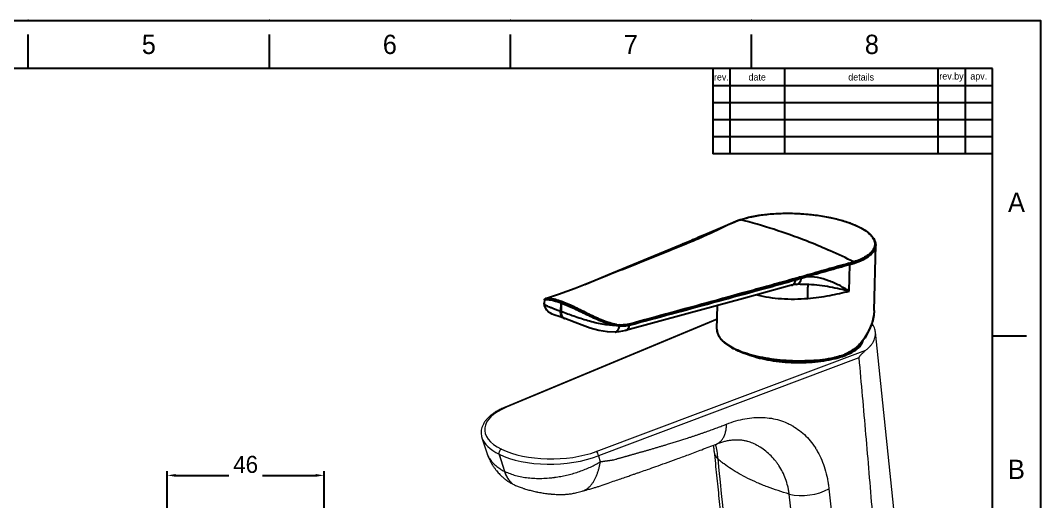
# Model space of a CAD drawing. Extents: x 8168 to 8762, y -18775 to -18355.
# Drawn here: x 8462.3 to 8761.6, y -18496 to -18354.9 of the extents above; entities that cross this region are included whole.
import ezdxf

# ---------------------------------------------------------------- set-up
doc = ezdxf.new("R2010")
doc.units = 0
doc.header["$MEASUREMENT"] = 0
doc.linetypes.add('HIDDEN2', pattern=[4.7625, 3.175, -1.5875])
doc.layers.get('0').update_dxf_attribs({"linetype": 'CONTINUOUS'})
doc.layers.get('DEFPOINTS').update_dxf_attribs({"linetype": 'CONTINUOUS'})
for name, color, linetype in [('1', 4, 'HIDDEN2'), ('DIM', 2, 'CONTINUOUS'), ('FORM', 7, 'CONTINUOUS'), ('TEXT', 2, 'CONTINUOUS')]:
    doc.layers.add(name, color=color, linetype=linetype)
doc.styles.get("Standard").update_dxf_attribs({"font": ''})
doc.styles.get('Standard').set_extended_font_data('Gulim')
doc.dimstyles.new('ISO-25', dxfattribs={"dimtxt": 2.5, "dimasz": 2.5, "dimexe": 1.25, "dimexo": 0.625, "dimtad": 1, "dimdec": 1, "dimdsep": 46, "dimtxsty": 'Standard', "dimcen": 2.5, "dimadec": 0, "dimazin": 0, "dimtfac": 1, "dimtdec": 1, "dimtmove": 0, "dimatfit": 3, "dimfxl": 1, "dimarcsym": 0})

# ---------------------------------------------------------------- blocks, each defined once
blk = doc.blocks.new('*D24')
at = {"layer": 'DEFPOINTS', "color": 0, "transparency": 16777216}
for p in [(8551.41, -18488.32), (8505.42, -18514.08), (8551.41, -18514.01)]:
    blk.add_point(p, dxfattribs=at)
at = {"layer": 'DIM', "color": 3, "linetype": 'ByBlock', "lineweight": -2, "transparency": 16777216}
for p, q in [((8505.42, -18513.45), (8505.42, -18487.07)), ((8551.41, -18513.39), (8551.41, -18487.07)), ((8507.92, -18488.32), (8548.91, -18488.32))]:
    blk.add_line(p, q, dxfattribs=at)
at = {"layer": 'DIM', "color": 3, "transparency": 16777216}
for points in [[(8507.92, -18487.9), (8507.92, -18488.73), (8505.42, -18488.32)], [(8548.91, -18487.9), (8548.91, -18488.73), (8551.41, -18488.32)]]:
    blk.add_solid(points, dxfattribs=at)
at = {"layer": 'DIM', "color": 3, "transparency": 16777216, "insert": (8528.41, -18485.13), "char_height": 5, "attachment_point": 5, "bg_fill": 3, "box_fill_scale": 1.25, "bg_fill_color": 256, "bg_fill_true_color": 13158600, "bg_fill_transparency": 0}
blk.add_mtext('46', dxfattribs=at)

msp = doc.modelspace()

# ---------------------------------------------------------------- linework, layer by layer
for p, q in [((8464.65, -18369.03), (8464.65, -18359.03)), ((8535.36, -18369.03), (8535.36, -18359.03)), ((8606.07, -18369.03), (8606.07, -18359.03)), ((8676.77, -18369.03), (8676.77, -18359.03)), ((8747.48, -18369.03), (8181.82, -18369.03)), ((8747.48, -18760.75), (8747.48, -18369.03)), ((8747.48, -18447.38), (8757.48, -18447.38))]:
    msp.add_line(p, q)
at = {"color": 7, "linetype": 'Continuous'}
for p, q in [((8661.72, -18418.3), (8669.78, -18414.87)), ((8669.09, -18415.13), (8672.24, -18413.81)), ((8669.78, -18414.87), (8672.25, -18413.84)), ((8672.24, -18413.81), (8672.59, -18413.67)), ((8672.24, -18413.81), (8672.34, -18413.8)), ((8672.24, -18413.81), (8672.24, -18413.81)), ((8672.25, -18413.84), (8672.34, -18413.8)), ((8673.48, -18413.35), (8673.48, -18413.35)), ((8703.16, -18413.47), (8705.85, -18414.34)), ((8660.19, -18418.93), (8661.38, -18418.42)), ((8661.38, -18418.42), (8661.64, -18418.31)), ((8661.64, -18418.31), (8661.72, -18418.3)), ((8661.64, -18418.33), (8661.72, -18418.3)), ((8659.26, -18419.33), (8659.64, -18419.17)), ((8659.26, -18419.33), (8659.34, -18419.32)), ((8659.26, -18419.35), (8659.34, -18419.32)), ((8659.26, -18419.34), (8659.26, -18419.33)), ((8659.64, -18419.17), (8660.19, -18418.93)), ((8660.65, -18418.74), (8660.73, -18418.72)), ((8660.65, -18418.76), (8660.73, -18418.72)), ((8712.82, -18439.94), (8713.28, -18420.85)), ((8710.35, -18424.13), (8710.34, -18424.13)), ((8705.43, -18434.26), (8705.62, -18426.46)), ((8625.06, -18433.4), (8628.52, -18432.06)), ((8627.93, -18432.3), (8628.35, -18432.12)), ((8628.35, -18432.12), (8628.52, -18432.06)), ((8628.52, -18432.06), (8628.52, -18432.06)), ((8689.95, -18432.3), (8689.95, -18432.3)), ((8691.08, -18432.21), (8691.08, -18432.21)), ((8616.38, -18436.48), (8616.37, -18436.48)), ((8616.05, -18436.84), (8616.03, -18437.81)), ((8616.05, -18436.84), (8616.05, -18436.84)), ((8620.87, -18437.7), (8620.81, -18440.23)), ((8621.04, -18440.32), (8621.1, -18437.79)), ((8666.67, -18445.47), (8666.84, -18438.49)), ((8621.84, -18442.27), (8621.84, -18442.27)), ((8636.82, -18446.29), (8636.82, -18446.29)), ((8711.28, -18445.81), (8710.03, -18448.03)), ((8703.18, -18453.39), (8701.06, -18453.96)), ((8701.06, -18453.96), (8701.06, -18453.96)), ((8705.24, -18452.49), (8703.18, -18453.39))]:
    msp.add_line(p, q, dxfattribs=at)
msp.add_lwpolyline([(8167.68, -18354.89), (8761.62, -18354.89), (8761.62, -18774.89), (8167.68, -18774.89)], close=True)
for points in [[(8673.48, -18413.35), (8675.97, -18412.64), (8678.99, -18412.05), (8682.29, -18411.65), (8685.78, -18411.46), (8689.41, -18411.47), (8693.02, -18411.68), (8696.59, -18412.09), (8699.99, -18412.69), (8703.16, -18413.47)], [(8661.64, -18418.31), (8665.47, -18416.67), (8669.09, -18415.13)], [(8672.59, -18413.67), (8673.09, -18413.48), (8673.48, -18413.35)], [(8705.85, -18414.34), (8708.1, -18415.29), (8710.12, -18416.42), (8711.66, -18417.63), (8712.7, -18418.88), (8713.22, -18420.19), (8713.28, -18420.87)], [(8627.93, -18432.3), (8635.83, -18429.06), (8648.19, -18423.95), (8659.26, -18419.33)], [(8616.38, -18436.48), (8620.18, -18435.16), (8625.06, -18433.4)], [(8688.59, -18432.57), (8674.45, -18436.41), (8657.87, -18440.94), (8639.86, -18445.85)], [(8689.95, -18432.3), (8689.51, -18432.37), (8688.96, -18432.48), (8688.59, -18432.57)], [(8691.08, -18432.21), (8690.49, -18432.24), (8689.95, -18432.3)], [(8616.05, -18436.84), (8616.05, -18436.8), (8616.13, -18436.63), (8616.24, -18436.54), (8616.35, -18436.49), (8616.37, -18436.48)], [(8621.84, -18442.27), (8620.93, -18441.94), (8620.07, -18441.65), (8619.38, -18441.42), (8618.82, -18441.23), (8618.32, -18441.03), (8617.82, -18440.79), (8617.28, -18440.43), (8616.75, -18439.91), (8616.33, -18439.23), (8616.08, -18438.45), (8616.03, -18437.81)], [(8622.02, -18442.34), (8622, -18442.33), (8621.84, -18442.27)], [(8636.82, -18446.29), (8634.6, -18446.22), (8632.02, -18445.8), (8629.49, -18445.12), (8627.14, -18444.31), (8625.09, -18443.53), (8623.33, -18442.84), (8622.02, -18442.34)], [(8712.82, -18439.93), (8712.71, -18441.22), (8712.21, -18443.48), (8711.28, -18445.81)], [(8639.86, -18445.85), (8639.01, -18446.05), (8637.87, -18446.22), (8636.82, -18446.29)], [(8710.03, -18448.02), (8708.7, -18449.76), (8707.07, -18451.29), (8705.24, -18452.49)]]:
    msp.add_lwpolyline(points, dxfattribs=at)
for centre, radius, start, end in [((8576.39, -18224.8), 211.78, 293.7742, 296.1656), ((8680.26, -18433.35), 21.09, 109.7187, 112.0607), ((8680.91, -18435.14), 23, 108.8343, 109.7285), ((8681.17, -18435.89), 23.79, 108.6252, 108.8381), ((8694.86, -18443.6), 31.23, 69.4088, 69.5545), ((8760.95, -18650.31), 252.34, 113.2375, 113.401), ((8715.42, -18544.37), 137.03, 113.1073, 113.2219), ((8569.56, -18207.76), 229.82, 292.9933, 293.3502), ((8567.85, -18205.48), 232.9, 293.1448, 293.5178), ((8569.9, -18210.2), 227.75, 293.5181, 293.7885), ((8628.46, -18584.21), 176.81, 66.165, 66.3621), ((8626.81, -18587.86), 180.82, 63.7392, 66.1541), ((8698.15, -18399.09), 27.99, 285.1236, 288.0302), ((8698.49, -18399.94), 27.46, 285.0394, 288.0425), ((8758.2, -18672.97), 251.9, 105.3862, 105.7978), ((8609.71, -18147.86), 294.2, 285.7892, 286.1428), ((8656.6, -18303.23), 131.54, 285.3274, 285.8703), ((8671.88, -18362.34), 70.9, 286.0745, 287.0922), ((8616.57, -18449.62), 12.67, 69.0671, 70.1576), ((8616.73, -18449.45), 12.88, 69.0669, 70.1577), ((8615.72, -18454.31), 14.97, 69.1789, 70.102), ((8622.44, -18441.23), 1.18, 240.116, 249.1519), ((8638.97, -18434.06), 10.44, 260.2827, 265.2066), ((8638.87, -18433.99), 10.23, 260.7499, 265.6863), ((8671.06, -18445.18), 4.46, 205.5091, 207.7655), ((8683.78, -18426.13), 27.85, 248.6843, 249.2665), ((8693.05, -18412.55), 42, 280.9685, 281.1282), ((8698.62, -18439.72), 14.26, 291.3074, 291.6562), ((8698.67, -18439.85), 14.11, 291.6549, 292.7426), ((8696.69, -18433.41), 21.11, 290.1956, 290.9846)]:
    msp.add_arc(centre, radius, start, end, dxfattribs=at)
for points, knots in [([(8673.57, -18413.35), (8674.66, -18412.98), (8677.04, -18412.36), (8680.86, -18411.76), (8685.04, -18411.44), (8689.42, -18411.43), (8693.84, -18411.72), (8698.12, -18412.3), (8702.1, -18413.14), (8704.61, -18413.91), (8705.77, -18414.34)], [0, 0, 0, 0, 0.105498, 0.224814, 0.354314, 0.48976, 0.626579, 0.760129, 0.885944, 1, 1, 1, 1]), ([(8699.35, -18422.23), (8697.24, -18421.3), (8688.83, -18417.82), (8680.15, -18415.01), (8673.57, -18413.35)], [0, 0, 0, 0, 0.254107, 1, 1, 1, 1]), ([(8705.85, -18414.37), (8706.69, -18414.68), (8708.24, -18415.34), (8710.26, -18416.5), (8711.58, -18417.59), (8712.33, -18418.5), (8712.71, -18419.16), (8712.95, -18419.83), (8713.03, -18420.49), (8712.96, -18421.16), (8712.63, -18422.05), (8711.79, -18423.14), (8710.88, -18423.8), (8710.35, -18424.13)], [0, 0, 0, 0, 0.185368, 0.344775, 0.477467, 0.534523, 0.586244, 0.633828, 0.678927, 0.723537, 0.769728, 0.873386, 1, 1, 1, 1]), ([(8628.52, -18432.06), (8633.65, -18429.96), (8641.34, -18426.79), (8650.3, -18423.09), (8655.43, -18420.97), (8657.99, -18419.89), (8659.26, -18419.35)], [0, 0, 0, 0, 0.499769, 0.749729, 0.874756, 1, 1, 1, 1]), ([(8628.52, -18432.06), (8631.1, -18431.03), (8636.26, -18428.96), (8644, -18425.86), (8650.45, -18423.28), (8655.59, -18421.23), (8658.13, -18420.17), (8659.39, -18419.63)], [0, 0, 0, 0, 0.250586, 0.501173, 0.751757, 0.876876, 1, 1, 1, 1]), ([(8707, -18426.05), (8707.9, -18425.76), (8709.52, -18425.13), (8711.3, -18424.06), (8712.32, -18423.1), (8712.85, -18422.38), (8713.18, -18421.64), (8713.27, -18421.12), (8713.28, -18420.87)], [0, 0, 0, 0, 0.332209, 0.603431, 0.717017, 0.819175, 0.912313, 1, 1, 1, 1]), ([(8710.34, -18424.13), (8709.83, -18424.45), (8708.68, -18425.03), (8707.47, -18425.49), (8706.81, -18425.7)], [0, 0, 0, 0, 0.466486, 1, 1, 1, 1]), ([(8705.45, -18426.11), (8704.38, -18426.4), (8702.23, -18427.01), (8697.94, -18428.22), (8694.72, -18429.15), (8692.57, -18429.76)], [0, 0, 0, 0, 0.249814, 0.499823, 1, 1, 1, 1]), ([(8692.72, -18430.11), (8694.87, -18429.49), (8698.09, -18428.58), (8702.39, -18427.36), (8704.54, -18426.75), (8705.62, -18426.46)], [0, 0, 0, 0, 0.500294, 0.75033, 1, 1, 1, 1]), ([(8705.45, -18426.11), (8705.48, -18426.12), (8705.58, -18426.21), (8705.63, -18426.36), (8705.62, -18426.46)], [0, 0, 0, 0, 0.215986, 1, 1, 1, 1]), ([(8707, -18426.05), (8707, -18426.02), (8706.99, -18425.88), (8706.9, -18425.74), (8706.81, -18425.7)], [0, 0, 0, 0, 0.262843, 1, 1, 1, 1]), ([(8689.95, -18432.3), (8690.13, -18432.28), (8690.51, -18432.14), (8690.98, -18431.73), (8691.32, -18431.15), (8691.46, -18430.7), (8691.51, -18430.47)], [0, 0, 0, 0, 0.214678, 0.453918, 0.719584, 1, 1, 1, 1]), ([(8691.37, -18430.09), (8691.39, -18430.11), (8691.49, -18430.21), (8691.52, -18430.36), (8691.51, -18430.46)], [0, 0, 0, 0, 0.230752, 1, 1, 1, 1]), ([(8692.57, -18429.76), (8692.59, -18429.78), (8692.68, -18429.87), (8692.72, -18430.01), (8692.72, -18430.11)], [0, 0, 0, 0, 0.222232, 1, 1, 1, 1]), ([(8705.43, -18434.26), (8704.48, -18433.66), (8702.54, -18432.53), (8699.46, -18431.14), (8696.17, -18430.21), (8693.87, -18430.05), (8692.72, -18430.11)], [0, 0, 0, 0, 0.248184, 0.495634, 0.744522, 1, 1, 1, 1]), ([(8689.63, -18430.58), (8687.6, -18431.16), (8683.54, -18432.29), (8675.43, -18434.52), (8665.29, -18437.31), (8653.13, -18440.64), (8645.02, -18442.85), (8640.96, -18443.95)], [0, 0, 0, 0, 0.125304, 0.250366, 0.500386, 0.750272, 1, 1, 1, 1]), ([(8641.02, -18444.24), (8645.08, -18443.15), (8653.21, -18440.97), (8665.39, -18437.67), (8675.54, -18434.89), (8683.67, -18432.68), (8687.73, -18431.54), (8689.77, -18430.96)], [0, 0, 0, 0, 0.249646, 0.499513, 0.749541, 0.874619, 1, 1, 1, 1]), ([(8688.59, -18432.57), (8688.74, -18432.53), (8689.04, -18432.39), (8689.39, -18432.01), (8689.64, -18431.52), (8689.73, -18431.16), (8689.77, -18430.96)], [0, 0, 0, 0, 0.220864, 0.460725, 0.722782, 1, 1, 1, 1]), ([(8689.63, -18430.58), (8689.65, -18430.6), (8689.74, -18430.71), (8689.78, -18430.86), (8689.77, -18430.96)], [0, 0, 0, 0, 0.227383, 1, 1, 1, 1]), ([(8691.09, -18432.21), (8691.29, -18432.2), (8692.13, -18432.19), (8692.97, -18432.21), (8693.6, -18432.24)], [0, 0, 0, 0, 0.248605, 1, 1, 1, 1]), ([(8693.3, -18436.42), (8693.29, -18435.96), (8693.28, -18435.09), (8693.32, -18433.88), (8693.4, -18433.03), (8693.51, -18432.51), (8693.57, -18432.32), (8693.6, -18432.24)], [0, 0, 0, 0, 0.329136, 0.624699, 0.856001, 0.939436, 1, 1, 1, 1]), ([(8693.6, -18432.24), (8694.67, -18432.3), (8696.75, -18432.49), (8699.78, -18432.98), (8702.67, -18433.56), (8704.53, -18434.03), (8705.43, -18434.26)], [0, 0, 0, 0, 0.265367, 0.521442, 0.767073, 1, 1, 1, 1]), ([(8621.1, -18437.34), (8620.5, -18437.12), (8619.44, -18436.78), (8618.04, -18436.47), (8617.13, -18436.38), (8616.62, -18436.42), (8616.44, -18436.45), (8616.37, -18436.48)], [0, 0, 0, 0, 0.393008, 0.688105, 0.887725, 0.954123, 1, 1, 1, 1]), ([(8678.35, -18435.37), (8680.72, -18435.94), (8684.42, -18436.51), (8689.43, -18436.66), (8692.01, -18436.53), (8693.3, -18436.42)], [0, 0, 0, 0, 0.485657, 0.74224, 1, 1, 1, 1]), ([(8693.3, -18436.42), (8695.47, -18436.24), (8699.55, -18435.68), (8703.57, -18434.77), (8705.43, -18434.26)], [0, 0, 0, 0, 0.530428, 1, 1, 1, 1]), ([(8620.81, -18440.23), (8620.45, -18440.1), (8619.76, -18439.85), (8618.79, -18439.48), (8617.96, -18439.16), (8617.28, -18438.87), (8616.74, -18438.61), (8616.35, -18438.36), (8616.09, -18438.1), (8616.03, -18437.9), (8616.03, -18437.81)], [0, 0, 0, 0, 0.21313, 0.400547, 0.563031, 0.698413, 0.806525, 0.890016, 0.951508, 1, 1, 1, 1]), ([(8616.05, -18436.84), (8616.05, -18436.83), (8616.08, -18436.8), (8616.17, -18436.76), (8616.4, -18436.72), (8616.77, -18436.71), (8617.29, -18436.75), (8617.97, -18436.86), (8619.2, -18437.13), (8620.18, -18437.45), (8620.87, -18437.7)], [0, 0, 0, 0, 0.006861, 0.019395, 0.064625, 0.13873, 0.244192, 0.381438, 0.553144, 1, 1, 1, 1]), ([(8620.87, -18437.7), (8620.87, -18437.66), (8620.9, -18437.52), (8621, -18437.37), (8621.1, -18437.34)], [0, 0, 0, 0, 0.260583, 1, 1, 1, 1]), ([(8621.1, -18437.79), (8621.1, -18437.67), (8621.17, -18437.51), (8621.3, -18437.43), (8621.33, -18437.43)], [0, 0, 0, 0, 0.794509, 1, 1, 1, 1]), ([(8621.1, -18437.79), (8622.37, -18438.27), (8625, -18439.45), (8628.94, -18441.39), (8632.98, -18443.25), (8635.8, -18444.14), (8637.2, -18444.35)], [0, 0, 0, 0, 0.234074, 0.495859, 0.755327, 1, 1, 1, 1]), ([(8637.22, -18444.09), (8636.55, -18443.98), (8635.18, -18443.64), (8632.46, -18442.66), (8629.09, -18441.06), (8625.2, -18439.09), (8622.59, -18437.91), (8621.33, -18437.43)], [0, 0, 0, 0, 0.118789, 0.243582, 0.502801, 0.765068, 1, 1, 1, 1]), ([(8621.84, -18442.27), (8621.67, -18442.21), (8621.35, -18442), (8621.02, -18441.51), (8620.84, -18440.89), (8620.81, -18440.46), (8620.81, -18440.23)], [0, 0, 0, 0, 0.216707, 0.457089, 0.722512, 1, 1, 1, 1]), ([(8621.54, -18442.01), (8621.45, -18441.9), (8621.11, -18441.4), (8621.03, -18440.77), (8621.04, -18440.32)], [0, 0, 0, 0, 0.230018, 1, 1, 1, 1]), ([(8637.2, -18444.35), (8635.81, -18444.37), (8632.96, -18444.08), (8628.79, -18443.05), (8624.81, -18441.72), (8622.25, -18440.77), (8621.04, -18440.32)], [0, 0, 0, 0, 0.248994, 0.510398, 0.768633, 1, 1, 1, 1]), ([(8621.85, -18442.26), (8621.82, -18442.24), (8621.71, -18442.17), (8621.61, -18442.08), (8621.54, -18442.01)], [0, 0, 0, 0, 0.243921, 1, 1, 1, 1]), ([(8712.82, -18439.93), (8712.78, -18441.26), (8712.19, -18444.1), (8710.87, -18446.65), (8710.05, -18447.92)], [0, 0, 0, 0, 0.469128, 1, 1, 1, 1]), ([(8636.82, -18446.29), (8636.89, -18446.29), (8637.05, -18446.26), (8637.31, -18446.12), (8637.57, -18445.84), (8637.9, -18445.29), (8638.03, -18444.8), (8638.09, -18444.47)], [0, 0, 0, 0, 0.094745, 0.196563, 0.369522, 0.567559, 1, 1, 1, 1]), ([(8637.2, -18444.35), (8637.22, -18444.29), (8637.24, -18444.2), (8637.23, -18444.11), (8637.22, -18444.09)], [0, 0, 0, 0, 0.769729, 1, 1, 1, 1]), ([(8638.1, -18444.19), (8638.1, -18444.21), (8638.12, -18444.3), (8638.11, -18444.4), (8638.09, -18444.47)], [0, 0, 0, 0, 0.238364, 1, 1, 1, 1]), ([(8638.09, -18444.47), (8638.35, -18444.49), (8639.33, -18444.53), (8640.32, -18444.42), (8641.02, -18444.24)], [0, 0, 0, 0, 0.260052, 1, 1, 1, 1]), ([(8640.96, -18443.95), (8640.74, -18444.01), (8639.8, -18444.22), (8638.83, -18444.25), (8638.1, -18444.19)], [0, 0, 0, 0, 0.240707, 1, 1, 1, 1]), ([(8639.86, -18445.85), (8640.02, -18445.81), (8640.32, -18445.65), (8640.67, -18445.26), (8640.9, -18444.78), (8640.99, -18444.42), (8641.02, -18444.24)], [0, 0, 0, 0, 0.230902, 0.475675, 0.734413, 1, 1, 1, 1]), ([(8640.96, -18443.95), (8641, -18444.01), (8641.03, -18444.11), (8641.02, -18444.21), (8641.02, -18444.24)], [0, 0, 0, 0, 0.762584, 1, 1, 1, 1]), ([(8666.67, -18445.47), (8666.66, -18445.78), (8666.73, -18446.43), (8667.1, -18447.37), (8667.69, -18448.27), (8668.83, -18449.47), (8670.82, -18450.84), (8672.64, -18451.68), (8673.66, -18452.08)], [0, 0, 0, 0, 0.092561, 0.189154, 0.293723, 0.408967, 0.677423, 1, 1, 1, 1]), ([(8666.67, -18445.47), (8666.67, -18445.66), (8666.68, -18445.93), (8666.73, -18446.18), (8666.74, -18446.25)], [0, 0, 0, 0, 0.747183, 1, 1, 1, 1]), ([(8666.74, -18446.25), (8666.76, -18446.32), (8666.83, -18446.61), (8666.94, -18446.9), (8667.04, -18447.1)], [0, 0, 0, 0, 0.243695, 1, 1, 1, 1]), ([(8667.12, -18447.26), (8667.37, -18447.74), (8668.12, -18448.7), (8669.65, -18449.94), (8671.65, -18451.09), (8673.16, -18451.73), (8673.99, -18452.04)], [0, 0, 0, 0, 0.192158, 0.421257, 0.690859, 1, 1, 1, 1]), ([(8709.99, -18448), (8709.3, -18449.06), (8707.57, -18451.02), (8705.33, -18452.37), (8704.13, -18452.87)], [0, 0, 0, 0, 0.493267, 1, 1, 1, 1]), ([(8704.25, -18453.13), (8704.97, -18452.85), (8706.26, -18452.27), (8707.7, -18451.34), (8708.56, -18450.53), (8709.04, -18449.92), (8709.39, -18449.29), (8709.53, -18448.86), (8709.57, -18448.64)], [0, 0, 0, 0, 0.318689, 0.588004, 0.704933, 0.811219, 0.908693, 1, 1, 1, 1]), ([(8673.92, -18452.18), (8674.86, -18452.53), (8676.85, -18453.17), (8681.18, -18454.18), (8687.03, -18454.9), (8694.11, -18454.94), (8698.82, -18454.4), (8701.06, -18453.96)], [0, 0, 0, 0, 0.109116, 0.227939, 0.485082, 0.750053, 1, 1, 1, 1]), ([(8673.99, -18452.04), (8674.92, -18452.38), (8676.91, -18453.01), (8681.23, -18454), (8687.06, -18454.71), (8694.12, -18454.75), (8698.8, -18454.22), (8701.04, -18453.79)], [0, 0, 0, 0, 0.109298, 0.228234, 0.485337, 0.750101, 1, 1, 1, 1]), ([(8675.01, -18452.53), (8675.87, -18452.9), (8677.76, -18453.56), (8680.78, -18454.31), (8684.09, -18454.85), (8687.57, -18455.18), (8691.11, -18455.27), (8694.61, -18455.13), (8697.95, -18454.75), (8700.1, -18454.34), (8701.12, -18454.09)], [0, 0, 0, 0, 0.106667, 0.225101, 0.35243, 0.485315, 0.620153, 0.753247, 0.880983, 1, 1, 1, 1]), ([(8701.06, -18453.96), (8701.08, -18453.95), (8701.12, -18453.93), (8701.15, -18453.86), (8701.15, -18453.8), (8701.16, -18453.76)], [0, 0, 0, 0, 0.186566, 0.551118, 1, 1, 1, 1]), ([(8701.12, -18454.09), (8701.37, -18454.03), (8702.34, -18453.78), (8703.29, -18453.48), (8703.98, -18453.23)], [0, 0, 0, 0, 0.261757, 1, 1, 1, 1]), ([(8703.8, -18453), (8703.59, -18453.08), (8702.73, -18453.4), (8701.83, -18453.63), (8701.16, -18453.76)], [0, 0, 0, 0, 0.244688, 1, 1, 1, 1])]:
    msp.add_open_spline(points, degree=3, knots=knots, dxfattribs=at)
for points in [[(8673.57, -18413.35), (8673.54, -18413.34), (8673.51, -18413.34), (8673.48, -18413.35)], [(8705.77, -18414.34), (8705.8, -18414.33), (8705.83, -18414.33), (8705.85, -18414.34)]]:
    msp.add_open_spline(points, degree=3, dxfattribs=at)
for p in [(8464.65, -18354.89), (8535.36, -18354.89), (8606.07, -18354.89), (8676.77, -18354.89), (8747.48, -18447.38)]:
    msp.add_point(p)
at = {"layer": '1', "color": 7, "linetype": 'Continuous', "lineweight": 18}
for p, q in [((8666.74, -18442.37), (8604.53, -18468.31)), ((8722.52, -18536.13), (8713.15, -18446.29)), ((8597.74, -18477.3), (8599.15, -18481.69))]:
    msp.add_line(p, q, dxfattribs=at)
at = {"layer": '1', "color": 1, "linetype": 'Continuous', "lineweight": 13}
for p, q in [((8666.74, -18442.57), (8604.94, -18468.33)), ((8631.23, -18481.33), (8710.37, -18451.61)), ((8708.3, -18453.86), (8631.88, -18482.57)), ((8603.45, -18480.61), (8603.47, -18480.62)), ((8602.74, -18482.1), (8604.36, -18487.13)), ((8602.76, -18482.11), (8602.74, -18482.1)), ((8604.45, -18487.17), (8602.76, -18482.11)), ((8631.88, -18482.57), (8632.46, -18484.32))]:
    msp.add_line(p, q, dxfattribs=at)
for centre, major_axis, ratio, start_param, end_param in [((8618.38, -18474.67), (19.86, 0.25), 0.442358, 2.308832, 3.856394), ((8604.91, -18469.23), (-0.385, 0.923), 0.636, 5.670519, 6.28347), ((8618.36, -18475.56), (20.83, 0.49), 0.452775, 3.274498, 3.854205), ((8603.43, -18481.51), (-0.443, -0.897), 0.646861, 3.762654, 5.69997), ((8603.45, -18481.52), (-0.443, -0.897), 0.646861, 3.762654, 5.69997), ((8618.49, -18474.72), (19.92, 0.24), 0.439524, 3.853837, 5.401399), ((8631.21, -18482.22), (0.352, -0.936), 0.60402, 0.979824, 2.551052), ((8618.46, -18475.62), (20.89, 0.49), 0.449621, 3.851416, 5.398978), ((8675.8, -18480.39), (9.95, 1.02), 0.535168, 3.142851, 3.552822), ((8692.88, -18488.83), (-9.94, -1.07), 0.530849, 0.9898, 2.245457)]:
    msp.add_ellipse(centre, major_axis=major_axis, ratio=ratio, start_param=start_param, end_param=end_param, dxfattribs=at)
at = {"layer": '1', "color": 7, "linetype": 'Continuous', "lineweight": 18}
msp.add_ellipse((8618.36, -18475.56), major_axis=(20.83, 0.49), ratio=0.452775, start_param=3.269976, end_param=3.274498, dxfattribs=at)
for points, knots in [([(8710.37, -18451.61), (8710.65, -18451.38), (8710.92, -18451.14), (8711.29, -18450.79), (8711.4, -18450.67), (8711.57, -18450.48), (8711.63, -18450.42), (8711.73, -18450.3), (8711.79, -18450.24), (8712.04, -18449.93), (8712.22, -18449.68), (8712.45, -18449.3), (8712.52, -18449.17), (8712.63, -18448.98), (8712.66, -18448.91), (8712.72, -18448.78), (8712.75, -18448.72), (8712.89, -18448.39), (8712.98, -18448.13), (8713.07, -18447.74), (8713.11, -18447.54), (8713.14, -18447.34), (8713.16, -18447.21), (8713.16, -18447.14), (8713.18, -18446.81), (8713.18, -18446.54), (8713.14, -18446.14), (8713.11, -18445.94), (8713.06, -18445.74), (8713.03, -18445.61), (8713.01, -18445.54), (8712.92, -18445.21), (8712.76, -18444.78), (8712.54, -18444.36), (8712.45, -18444.2), (8712.35, -18444.03), (8712.24, -18443.86), (8712.13, -18443.69)], [0, 0, 0, 0, 0.10401, 0.10401, 0.156014, 0.156014, 0.182017, 0.182017, 0.208019, 0.208019, 0.312029, 0.312029, 0.364033, 0.364033, 0.390036, 0.390036, 0.416038, 0.416038, 0.520048, 0.520048, 0.572053, 0.598055, 0.598055, 0.624057, 0.624057, 0.728067, 0.728067, 0.780072, 0.806074, 0.806074, 0.832077, 0.832077, 0.936086, 1, 1, 1, 1.067501, 1.067501, 1.067501, 1.067501]), ([(8710.37, -18451.61), (8710.29, -18451.67), (8710.2, -18451.74), (8710.04, -18451.88), (8709.95, -18451.95), (8709.78, -18452.11), (8709.69, -18452.19), (8709.52, -18452.35), (8709.43, -18452.44), (8709.24, -18452.62), (8709.15, -18452.71), (8709.01, -18452.85), (8708.96, -18452.9), (8708.87, -18453), (8708.82, -18453.05), (8708.73, -18453.15), (8708.68, -18453.21), (8708.61, -18453.29), (8708.59, -18453.32), (8708.54, -18453.37), (8708.52, -18453.4), (8708.47, -18453.46), (8708.45, -18453.5), (8708.42, -18453.55), (8708.41, -18453.56), (8708.39, -18453.6), (8708.38, -18453.61), (8708.36, -18453.65), (8708.35, -18453.67), (8708.33, -18453.71), (8708.32, -18453.73), (8708.31, -18453.76), (8708.31, -18453.77), (8708.31, -18453.79), (8708.3, -18453.8), (8708.3, -18453.83), (8708.3, -18453.85), (8708.3, -18453.86)], [0, 0, 0, 0, 0.125, 0.125, 0.25, 0.25, 0.375, 0.375, 0.5, 0.5, 0.625, 0.625, 0.6875, 0.6875, 0.75, 0.75, 0.8125, 0.8125, 0.84375, 0.84375, 0.875, 0.875, 0.90625, 0.90625, 0.921875, 0.921875, 0.9375, 0.9375, 0.953125, 0.953125, 0.96875, 0.96875, 0.976562, 0.976562, 0.984375, 0.984375, 1, 1, 1, 1]), ([(8708.3, -18453.86), (8708.63, -18457.61), (8708.97, -18461.35), (8709.63, -18468.84), (8709.96, -18472.59), (8710.61, -18480.09), (8710.93, -18483.84), (8711.57, -18491.34), (8711.88, -18495.09), (8712.35, -18500.73), (8712.5, -18502.61), (8712.81, -18506.37), (8712.96, -18508.25), (8713.25, -18512.01), (8713.4, -18513.9), (8713.68, -18517.66), (8713.82, -18519.55), (8714.03, -18522.38), (8714.1, -18523.33), (8714.23, -18525.22), (8714.29, -18526.16), (8714.42, -18528.05), (8714.48, -18529), (8714.6, -18530.9), (8714.66, -18531.85), (8714.77, -18533.75), (8714.82, -18534.7), (8714.9, -18536.13), (8714.92, -18536.61), (8714.96, -18537.56), (8714.98, -18538.04), (8715.02, -18539), (8715.04, -18539.48), (8715.06, -18540.21), (8715.06, -18540.45), (8715.07, -18540.93), (8715.08, -18541.17), (8715.08, -18541.66), (8715.08, -18541.9), (8715.08, -18542.27), (8715.08, -18542.39), (8715.08, -18542.64), (8715.07, -18542.76), (8715.07, -18543), (8715.06, -18543.13), (8715.05, -18543.31), (8715.05, -18543.38), (8715.04, -18543.5), (8715.04, -18543.56), (8715.03, -18543.69), (8715.02, -18543.75), (8715.01, -18543.85), (8715.01, -18543.88), (8715, -18543.94), (8714.99, -18543.98), (8714.98, -18544.04), (8714.98, -18544.07), (8714.96, -18544.14), (8714.95, -18544.17), (8714.94, -18544.22), (8714.94, -18544.23), (8714.92, -18544.27), (8714.92, -18544.28), (8714.91, -18544.3), (8714.9, -18544.31), (8714.89, -18544.33), (8714.89, -18544.33), (8714.88, -18544.35), (8714.87, -18544.35), (8714.86, -18544.36), (8714.86, -18544.36), (8714.85, -18544.37), (8714.85, -18544.37), (8714.85, -18544.37)], [0, 0, 0, 0, 0.125, 0.125, 0.25, 0.25, 0.375, 0.375, 0.5, 0.5, 0.5625, 0.5625, 0.625, 0.625, 0.6875, 0.6875, 0.75, 0.75, 0.78125, 0.78125, 0.8125, 0.8125, 0.84375, 0.84375, 0.875, 0.875, 0.90625, 0.90625, 0.921875, 0.921875, 0.9375, 0.9375, 0.953125, 0.953125, 0.960937, 0.960937, 0.96875, 0.96875, 0.976562, 0.976562, 0.980469, 0.980469, 0.984375, 0.984375, 0.988281, 0.988281, 0.990234, 0.990234, 0.992187, 0.992187, 0.994141, 0.994141, 0.995117, 0.995117, 0.996094, 0.996094, 0.99707, 0.99707, 0.998047, 0.998047, 0.998535, 0.998535, 0.999023, 0.999023, 0.999268, 0.999268, 0.999512, 0.999512, 0.999756, 0.999756, 0.999878, 0.999878, 1, 1, 1, 1]), ([(8604.53, -18468.31), (8604.31, -18468.4), (8603.68, -18468.67), (8602.7, -18469.15), (8601.64, -18469.77), (8600.67, -18470.43), (8599.82, -18471.14), (8599.09, -18471.88), (8598.5, -18472.65), (8598.03, -18473.44), (8597.71, -18474.25), (8597.52, -18475.07), (8597.48, -18475.87), (8597.55, -18476.6), (8597.67, -18477.05), (8597.74, -18477.25)], [0, 0, 0, 0, 0.044897, 0.130683, 0.21658, 0.30247, 0.388099, 0.473117, 0.557003, 0.639116, 0.718904, 0.796212, 0.871433, 0.94539, 1, 1, 1, 1]), ([(8666.51, -18479.14), (8666.73, -18479.04), (8667.37, -18478.79), (8668.37, -18478.47), (8669.52, -18478.18), (8670.62, -18477.98), (8671.67, -18477.87), (8672.7, -18477.84), (8673.7, -18477.9), (8674.65, -18478.05), (8675.33, -18478.2), (8675.67, -18478.33), (8675.73, -18478.36)], [0, 0, 0, 0, 0.056103, 0.162807, 0.269739, 0.37708, 0.485467, 0.600732, 0.719656, 0.843051, 0.971909, 1, 1, 1, 1]), ([(8627.16, -18492.95), (8627.66, -18492.8), (8628.61, -18492.52), (8629.73, -18492.2), (8630.52, -18491.98), (8631.01, -18491.83), (8631.69, -18491.65), (8632.9, -18491.2), (8634.66, -18490.61), (8636.67, -18489.92), (8638.46, -18489.3), (8640.02, -18488.76), (8641.34, -18488.31), (8642.41, -18487.93), (8643.38, -18487.6), (8644.68, -18487.15), (8646.48, -18486.52), (8648.88, -18485.67), (8651.68, -18484.68), (8654.87, -18483.53), (8658.43, -18482.22), (8662.37, -18480.74), (8665.09, -18479.68), (8666.52, -18479.12)], [0, 0, 0, 0, 0.035968, 0.068199, 0.08042, 0.092492, 0.103755, 0.128595, 0.185715, 0.236431, 0.280987, 0.321725, 0.355181, 0.381352, 0.403476, 0.429341, 0.479974, 0.541186, 0.612781, 0.694534, 0.786252, 0.887955, 1, 1, 1, 1]), ([(8665.58, -18479.49), (8665.65, -18479.9), (8665.75, -18480.53), (8665.82, -18481.21), (8665.84, -18481.42)], [0, 0, 0, 0, 0.6794, 1, 1, 1, 1]), ([(8599.15, -18481.69), (8599.35, -18482.3), (8599.76, -18483.35), (8600.45, -18484.7), (8601.06, -18485.67), (8601.58, -18486.41), (8602.04, -18487), (8602.51, -18487.55), (8603.06, -18488.14), (8603.72, -18488.78), (8604.33, -18489.32), (8604.69, -18489.59), (8604.79, -18489.67)], [0, 0, 0, 0, 0.191696, 0.342889, 0.454022, 0.535675, 0.615267, 0.681187, 0.753964, 0.860423, 0.963492, 1, 1, 1, 1]), ([(8604.76, -18489.65), (8604.84, -18489.71), (8604.92, -18489.77), (8605.07, -18489.88), (8605.13, -18489.92), (8605.22, -18489.98), (8605.25, -18490), (8605.32, -18490.04), (8605.35, -18490.06), (8605.51, -18490.17), (8605.65, -18490.25), (8606.07, -18490.5), (8606.38, -18490.66), (8606.71, -18490.82)], [0, 0, 0, 0, 0.152812, 0.152812, 0.25871, 0.25871, 0.31166, 0.31166, 0.364609, 0.364609, 0.576406, 0.576406, 1, 1, 1, 1]), ([(8606.81, -18490.87), (8607.14, -18491.04), (8607.48, -18491.2), (8608.21, -18491.51), (8608.59, -18491.66), (8609.18, -18491.87), (8609.39, -18491.95), (8609.69, -18492.05), (8609.8, -18492.09), (8609.96, -18492.14), (8610.01, -18492.16), (8610.11, -18492.19), (8610.17, -18492.21), (8610.43, -18492.29), (8610.65, -18492.36), (8611.08, -18492.49), (8611.3, -18492.55), (8611.97, -18492.73), (8612.42, -18492.84), (8613.11, -18493), (8613.34, -18493.05), (8613.69, -18493.13), (8613.8, -18493.15), (8613.98, -18493.19), (8614.04, -18493.2), (8614.16, -18493.22), (8614.21, -18493.24), (8614.74, -18493.34), (8615.21, -18493.42), (8616.15, -18493.57), (8616.61, -18493.63), (8617.31, -18493.71), (8617.54, -18493.74), (8617.83, -18493.77), (8617.89, -18493.77), (8618.01, -18493.78), (8618.07, -18493.79), (8618.24, -18493.8), (8618.35, -18493.81), (8618.93, -18493.86), (8619.37, -18493.88), (8620.25, -18493.92), (8620.67, -18493.92), (8621.3, -18493.92), (8621.5, -18493.91), (8621.75, -18493.9), (8621.8, -18493.9), (8621.91, -18493.9), (8622.06, -18493.89), (8622.2, -18493.88), (8622.69, -18493.85), (8623.06, -18493.82), (8623.52, -18493.76), (8623.63, -18493.75), (8623.73, -18493.73)], [0, 0, 0, 0, 0.075131, 0.075131, 0.150263, 0.150263, 0.187829, 0.187829, 0.206612, 0.206612, 0.216003, 0.216003, 0.225394, 0.225394, 0.26296, 0.26296, 0.300526, 0.300526, 0.375657, 0.375657, 0.413223, 0.413223, 0.432006, 0.432006, 0.441397, 0.441397, 0.450789, 0.450789, 0.52592, 0.52592, 0.601052, 0.601052, 0.638618, 0.638618, 0.648009, 0.648009, 0.6574, 0.6574, 0.676183, 0.676183, 0.751315, 0.751315, 0.826446, 0.826446, 0.864012, 0.864012, 0.873403, 0.873403, 0.882795, 0.901578, 0.901578, 0.976709, 0.976709, 1, 1, 1, 1]), ([(8623.71, -18493.73), (8623.92, -18493.7), (8624.52, -18493.6), (8625.69, -18493.36), (8626.62, -18493.11), (8627.15, -18492.95)], [0, 0, 0, 0, 0.178928, 0.525492, 1, 1, 1, 1])]:
    msp.add_open_spline(points, degree=3, knots=knots, dxfattribs=at)
at = {"layer": '1', "color": 1, "linetype": 'Continuous', "lineweight": 13}
for points, degree, knots in [([(8669.49, -18473.28), (8670.4, -18472.91), (8671.31, -18472.6), (8673.12, -18472.08), (8674.91, -18471.65), (8676.67, -18471.43), (8677.98, -18471.33), (8678.41, -18471.31), (8679.06, -18471.3), (8679.28, -18471.3), (8679.6, -18471.31), (8679.71, -18471.31), (8679.92, -18471.31), (8680.03, -18471.32), (8680.99, -18471.36), (8681.83, -18471.45), (8683.45, -18471.72), (8684.25, -18471.91), (8685.8, -18472.38), (8686.55, -18472.66), (8687.66, -18473.16), (8688.02, -18473.34), (8688.47, -18473.58), (8688.56, -18473.62), (8688.69, -18473.7), (8688.73, -18473.72), (8688.82, -18473.77), (8689.04, -18473.9), (8689.26, -18474.03), (8690.12, -18474.57), (8690.78, -18475.04), (8692.03, -18476.07), (8692.63, -18476.63), (8693.76, -18477.84), (8694.3, -18478.49), (8695.05, -18479.53), (8695.3, -18479.89), (8695.6, -18480.35), (8695.65, -18480.44), (8695.77, -18480.63), (8695.94, -18480.91), (8696.11, -18481.19), (8696.65, -18482.16), (8697.05, -18482.97), (8697.76, -18484.65), (8698.07, -18485.52), (8698.63, -18487.34), (8698.87, -18488.28), (8699.12, -18489.5), (8699.16, -18489.75), (8699.23, -18490.12), (8699.25, -18490.25), (8699.29, -18490.5), (8699.39, -18491.13), (8699.48, -18491.77), (8699.53, -18492.28)], 3, [0, 0, 0, 0, 0.0625, 0.0625, 0.125, 0.1875, 0.1875, 0.21875, 0.21875, 0.234375, 0.234375, 0.242187, 0.242187, 0.25, 0.25, 0.3125, 0.3125, 0.375, 0.375, 0.4375, 0.4375, 0.46875, 0.46875, 0.476563, 0.476563, 0.480469, 0.480469, 0.484375, 0.5, 0.5, 0.5625, 0.5625, 0.625, 0.625, 0.6875, 0.6875, 0.71875, 0.71875, 0.726563, 0.726563, 0.734375, 0.75, 0.75, 0.8125, 0.8125, 0.875, 0.875, 0.9375, 0.9375, 0.953125, 0.953125, 0.960938, 0.960938, 0.96875, 1, 1, 1, 1]), ([(8632.46, -18484.32), (8633.34, -18484.16), (8634.65, -18483.99), (8635.27, -18483.91), (8635.74, -18483.85), (8636.29, -18483.78), (8636.31, -18483.77), (8636.35, -18483.76), (8636.98, -18483.58), (8637.29, -18483.49), (8637.65, -18483.38), (8640.3, -18482.63), (8642.95, -18481.88), (8645.14, -18481.27), (8648.26, -18480.36), (8654.29, -18478.6), (8658.87, -18477.1), (8664.57, -18475.22), (8669.49, -18473.28)], 2, [0, 0, 0, 0.125, 0.125, 0.1875, 0.1875, 0.21875, 0.21875, 0.234375, 0.234375, 0.25, 0.25, 0.375, 0.375, 0.5, 0.5, 0.75, 0.75, 1, 1, 1]), ([(8687.9, -18493.83), (8687.84, -18493.43), (8687.78, -18493.04), (8687.69, -18492.56), (8687.67, -18492.46), (8687.63, -18492.27), (8687.61, -18492.17), (8687.55, -18491.89), (8687.5, -18491.7), (8687.27, -18490.76), (8687.04, -18490.04), (8686.53, -18488.64), (8686.24, -18487.97), (8685.59, -18486.68), (8685.23, -18486.06), (8684.74, -18485.31), (8684.59, -18485.09), (8684.44, -18484.87), (8684.34, -18484.73), (8684.28, -18484.66), (8684.02, -18484.3), (8683.8, -18484.02), (8683.14, -18483.22), (8682.67, -18482.72), (8681.68, -18481.78), (8681.17, -18481.34), (8680.1, -18480.53), (8679.54, -18480.15), (8678.81, -18479.73), (8678.67, -18479.64), (8678.44, -18479.52), (8678.37, -18479.48), (8678.22, -18479.4), (8677.85, -18479.21), (8677.47, -18479.03), (8676.69, -18478.69), (8676.22, -18478.51), (8675.73, -18478.34)], 3, [0, 0, 0, 0, 0.051211, 0.051211, 0.064014, 0.064014, 0.076817, 0.076817, 0.102422, 0.102422, 0.204845, 0.204845, 0.307267, 0.307267, 0.409689, 0.409689, 0.435295, 0.448097, 0.448097, 0.4609, 0.4609, 0.512111, 0.512111, 0.614534, 0.614534, 0.716956, 0.716956, 0.819378, 0.819378, 0.844984, 0.844984, 0.857787, 0.857787, 0.870589, 0.921801, 0.921801, 1, 1, 1, 1]), ([(8666.18, -18479.23), (8666.35, -18479.87), (8666.49, -18480.53), (8666.74, -18481.94), (8666.83, -18482.68), (8666.9, -18483.46)], 3, [0, 0, 0, 0, 0.492192, 0.492192, 1, 1, 1, 1]), ([(8599.15, -18481.69), (8599.22, -18481.89), (8599.29, -18482.08), (8599.53, -18482.67), (8599.73, -18483.05), (8600.2, -18483.78), (8600.47, -18484.14), (8601.08, -18484.82), (8601.42, -18485.15), (8602.15, -18485.77), (8602.55, -18486.07), (8603.41, -18486.62), (8603.87, -18486.88), (8604.36, -18487.13)], 3, [0, 0, 0, 0, 0.09062, 0.09062, 0.272496, 0.272496, 0.454372, 0.454372, 0.636248, 0.636248, 0.818124, 0.818124, 1, 1, 1, 1]), ([(8604.45, -18487.17), (8604.93, -18487.41), (8605.44, -18487.62), (8606.49, -18488.01), (8607.04, -18488.19), (8608.19, -18488.5), (8608.79, -18488.64), (8610.01, -18488.87), (8610.65, -18488.96), (8611.94, -18489.1), (8612.6, -18489.15), (8613.95, -18489.21), (8614.63, -18489.21), (8616.02, -18489.18), (8616.72, -18489.14), (8617.78, -18489.05), (8618.13, -18489.01), (8618.66, -18488.95), (8618.93, -18488.92), (8619.24, -18488.87), (8619.39, -18488.85), (8619.47, -18488.84), (8619.51, -18488.84), (8619.53, -18488.83), (8619.54, -18488.83), (8619.54, -18488.83), (8619.54, -18488.83), (8619.55, -18488.83), (8619.55, -18488.83), (8619.55, -18488.83), (8619.55, -18488.83), (8620.12, -18488.75), (8620.7, -18488.65), (8621.84, -18488.42), (8622.42, -18488.3), (8623.56, -18488.02), (8624.13, -18487.86), (8625.25, -18487.53), (8625.81, -18487.35), (8626.91, -18486.97), (8627.45, -18486.76), (8628.52, -18486.33), (8629.04, -18486.11), (8630.07, -18485.63), (8630.56, -18485.38), (8631.54, -18484.87), (8632.01, -18484.6), (8632.46, -18484.32)], 3, [0, 0, 0, 0, 0.0625, 0.0625, 0.125, 0.125, 0.1875, 0.1875, 0.25, 0.25, 0.3125, 0.3125, 0.375, 0.375, 0.4375, 0.4375, 0.46875, 0.46875, 0.484375, 0.492187, 0.496094, 0.498047, 0.499023, 0.499512, 0.499756, 0.499878, 0.499939, 0.499969, 0.499985, 0.499985, 0.5, 0.5, 0.5625, 0.5625, 0.625, 0.625, 0.6875, 0.6875, 0.75, 0.75, 0.8125, 0.8125, 0.875, 0.875, 0.9375, 0.9375, 1, 1, 1, 1]), ([(8687.9, -18493.83), (8686.78, -18493.5), (8685.68, -18493.16), (8683.54, -18492.44), (8682.49, -18492.07), (8680.96, -18491.49), (8680.46, -18491.29), (8679.84, -18491.04), (8679.71, -18490.98), (8679.46, -18490.88), (8679.1, -18490.73), (8678.73, -18490.57), (8677.53, -18490.05), (8676.61, -18489.63), (8674.84, -18488.75), (8673.15, -18487.86), (8671.6, -18486.92), (8670.12, -18485.97), (8669.42, -18485.48), (8668.68, -18484.91), (8668.6, -18484.85), (8668.43, -18484.73), (8668.35, -18484.66), (8668.11, -18484.47), (8667.64, -18484.1), (8667.19, -18483.71), (8666.9, -18483.46)], 3, [0, 0, 0, 0, 0.125, 0.125, 0.25, 0.25, 0.3125, 0.3125, 0.328125, 0.328125, 0.34375, 0.375, 0.375, 0.5, 0.5, 0.625, 0.75, 0.75, 0.875, 0.875, 0.890625, 0.890625, 0.90625, 0.90625, 0.9375, 1, 1, 1, 1])]:
    msp.add_open_spline(points, degree=degree, knots=knots, dxfattribs=at)
for points, weights in [([(8666.52, -18479.12), (8669.43, -18477.97), (8669.49, -18473.28)], [0.860791198778, 0.820996479374, 1]), ([(8627.15, -18492.95), (8631.33, -18491.7), (8632.46, -18484.32)], [0.860213081577, 0.80482879269, 1]), ([(8606.71, -18490.82), (8605.12, -18489.46), (8604.36, -18487.13)], [0.918094945582, 0.937330570318, 1]), ([(8606.81, -18490.87), (8605.22, -18489.51), (8604.45, -18487.17)], [0.918094945394, 0.937330570011, 1])]:
    msp.add_rational_spline(points, weights, degree=2, dxfattribs=at)
at = {"layer": '1', "color": 7, "linetype": 'Continuous', "lineweight": 18}
for points, degree in [([(8665.85, -18481.41), (8668.66, -18508.8), (8671.48, -18536.18)], 2), ([(8606.71, -18490.82), (8606.74, -18490.84), (8606.77, -18490.86), (8606.81, -18490.87)], 3)]:
    msp.add_open_spline(points, degree=degree, dxfattribs=at)
at = {"layer": '1', "color": 1, "linetype": 'Continuous', "lineweight": 13}
for points, degree in [([(8666.9, -18483.46), (8668.76, -18501.63), (8670.62, -18519.8), (8672.48, -18537.97)], 3), ([(8604.36, -18487.13), (8604.45, -18487.17)], 1), ([(8699.53, -18492.28), (8701.54, -18510.87), (8703.54, -18529.47), (8705.54, -18548.06)], 3), ([(8693.83, -18548.52), (8691.86, -18530.29), (8689.88, -18512.06), (8687.9, -18493.83)], 3)]:
    msp.add_open_spline(points, degree=degree, dxfattribs=at)
at = {"layer": 'FORM'}
for p, q in [((8665.48, -18369.03), (8665.48, -18394.03)), ((8670.48, -18369.03), (8670.48, -18394.03)), ((8686.48, -18369.03), (8686.48, -18394.03)), ((8731.48, -18369.03), (8731.48, -18394.03)), ((8739.48, -18369.03), (8739.48, -18394.03)), ((8747.48, -18374.03), (8665.48, -18374.03)), ((8747.48, -18379.03), (8665.48, -18379.03)), ((8747.48, -18384.03), (8665.48, -18384.03)), ((8747.48, -18389.03), (8665.48, -18389.03)), ((8747.48, -18394.03), (8665.48, -18394.03))]:
    msp.add_line(p, q, dxfattribs=at)

# ---------------------------------------------------------------- texts
at = {"char_height": 5.66, "attachment_point": 5}
for s, width, insert in [('5', 50, (8500.01, -18361.96)), ('6', 50, (8570.71, -18361.96)), ('7', 50, (8641.42, -18361.96)), ('8', 50, (8712.13, -18361.96)), ('A', 10, (8754.55, -18408.21)), ('B', 10, (8754.55, -18486.55))]:
    msp.add_mtext_dynamic_manual_height_columns(s, width=width, gutter_width=12.5, heights=[0], dxfattribs=dict(at, insert=insert))
at = {"layer": 'TEXT', "char_height": 2, "attachment_point": 5}
for s, width, insert in [('date', 16, (8678.48, -18371.53)), ('details', 45, (8708.98, -18371.53)), ('rev.by', 8, (8735.48, -18371.53)), ('rev.', 5, (8667.98, -18371.53)), ('apv.', 8, (8743.48, -18371.53))]:
    msp.add_mtext_dynamic_manual_height_columns(s, width=width, gutter_width=12.5, heights=[0], dxfattribs=dict(at, insert=insert))

# ---------------------------------------------------------------- next in the draw order: dimensions: what is measured, and where the dimension line sits
at = {"layer": 'DIM', "color": 7}
dim = msp.add_linear_dim(base=(8551.41, -18488.32, 0), p1=(8505.42, -18514.08, 0), p2=(8551.41, -18514.01, 0), dimstyle='ISO-25', override={"dimtxt": 5, "dimdec": 1, "dimcen": 5, "dimclrd": 3, "dimclre": 3, "dimclrt": 3, "dimtdec": 1, "dimfxl": 1.25, "dimtfill": 1, "dimarcsym": 1}, dxfattribs=at)
dim.commit()
dim.dimension.update_dxf_attribs({"geometry": '*D24', "text_midpoint": (8528.41, -18488.32, 0), "dimtype": 160})

doc.saveas('drawing.dxf')
